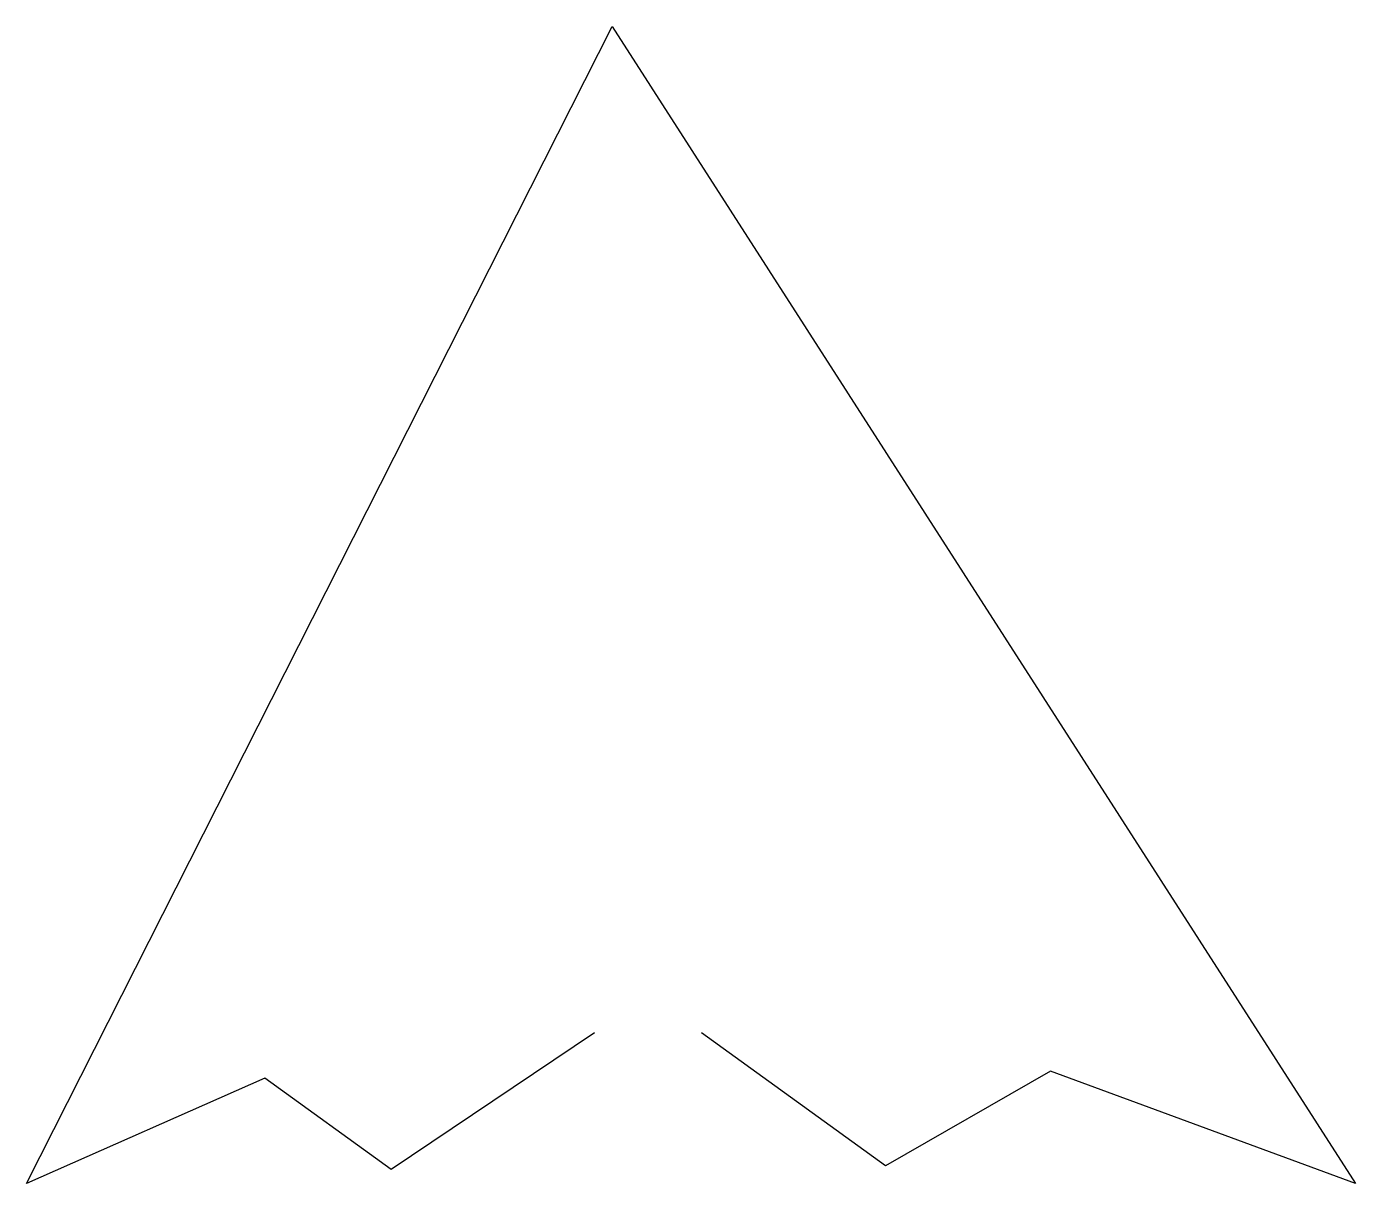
# Model space of a CAD drawing. Header units: inches. Extents: x 0 to 190, y -1 to 164.
import ezdxf

# ---------------------------------------------------------------- set-up
doc = ezdxf.new("R2010")
doc.units = ezdxf.units.IN
doc.header["$MEASUREMENT"] = 0

msp = doc.modelspace()

# ---------------------------------------------------------------- linework, layer by layer
for p, q in [((0, -1), (83.5, 164)), ((83.5, 164), (189.5, -1)), ((81, 20.5), (52, 1)), ((122.5, 1.5), (96.23, 20.5)), ((34, 14), (0, -1)), ((52, 1), (34, 14)), ((146, 15), (122.5, 1.5)), ((189.5, -1), (146, 15))]:
    msp.add_line(p, q)

doc.saveas('drawing.dxf')
